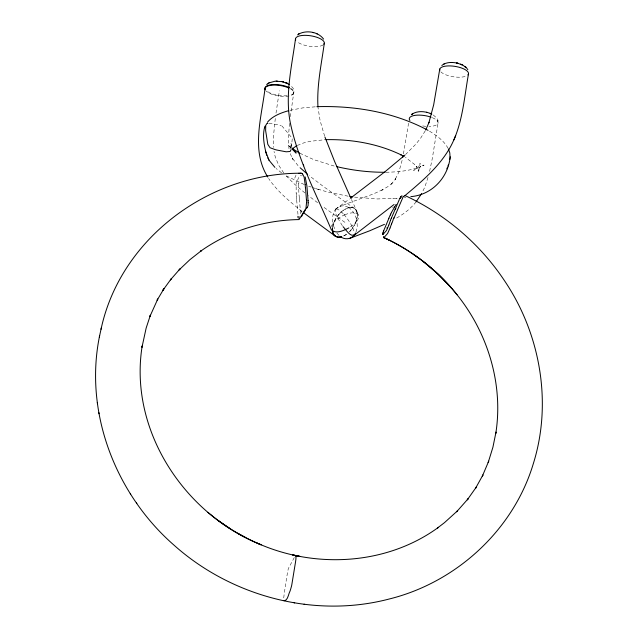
<?xml version="1.0" encoding="UTF-8"?>
<svg xmlns="http://www.w3.org/2000/svg" width="638" height="638" viewBox="0 0 638 638"><rect width="100%" height="100%" fill="white"/><g stroke="black" fill="none" stroke-linecap="round" stroke-linejoin="round"><path stroke-width="0.48" stroke-dasharray="3.19 2.39" d="M298.688 183.68L298.839 192.708A38.16 3.046 86.5 0 0 299.007 194.582L299.078 195.675M298.728 183.25L298.783 182.699M290.537 148.694L290.992 143.143L291.805 147.147M296.207 181.104L296.128 193.274M289.516 123.365L288.232 139.555L289.134 150.281M290.346 116.642L293.959 91.226L293.169 88.307L290.609 85.34M275.281 118.485L273.598 134.969L273.574 147.426M276.015 113.101L279.388 90.74M408.567 123.23L403.439 153.91M291.438 147.569L292.276 138.358L282.243 126.284A1.97 1.81 31.7 0 0 281.805 125.965L281.135 125.662M332.701 226.721C333.913 220.589 337.518 215.038 342.327 211.098A17.808 11.755 -55 0 1 343.579 210.173L347.415 208.155L350.406 207.502A12.935 8.541 -55 0 1 354.537 208.546L356.331 210.604L357.192 213.204A15.966 10.543 -55 0 1 356.754 219.4L354.401 225.238L349.823 231.419M429.605 171.351L432.269 158.671L438.139 122.472L437.014 118.253L432.66 114.481M402.115 160.369L398.806 172.22L394.635 180.506L395.791 178.736L391.198 184.199L392.896 182.691L388.47 186.264L381.707 190.252L383.765 189.199L373.653 193.824L339.783 206.393M428.018 177.436L424.964 186.687L422.444 192.07M331.21 226.586L332.813 223.603L335.125 230.302M356.004 232.041L357.264 226.793L356.985 221.043L354.098 224.153L350.214 227.088M400.353 198.402L401.174 196.504L399.978 198.49M399.747 198.585L400.233 197.597M400.002 198.035L399.819 198.418A27.139 2.002 -51.8 0 1 400.56 197.772M399.986 198.083L400.465 197.126M401.055 196.719L400.816 197.134L401.015 196.791M400.273 197.533L401.446 195.714L402.833 194.965M425.203 130.918L420.681 138.095L415.952 144.068L405.648 154.428M400.401 197.302L400.784 196.695M294.301 557.516L288.416 568.402A3.533 0.502 -78 0 0 288.113 569.582L287.475 572.852A50.091 7.066 -78 0 0 286.94 575.962L284.349 592.702A61.176 8.629 -78 0 0 284.181 593.938L283.711 598.237A7.56 1.069 -78 0 0 283.703 599.034L283.75 599.68M416.151 201.791C410.641 208.762 403.447 214.312 395.672 218.555M336.25 208.77L337.191 207.884M335.875 209.144L349.329 199.048M343.651 235.964L344.943 235.286A17.162 11.332 -55 0 0 346.219 234.473A17.832 11.771 -55 0 0 347.471 233.548L344.943 235.286A16.413 10.838 -55 0 1 343.651 235.964A15.703 10.367 -55 0 1 343.332 236.108M297.26 145.464L303.664 142.928L310.379 141.277L325.045 139.706M344.839 214.791L346.243 214.232A12.904 5.559 -24.5 0 1 356.259 213.164L357.009 213.499M336.066 209.057L336.513 208.985A12.904 3.405 53.1 0 1 343.037 213.547L344.01 214.615M290.011 110.318L302.827 107.886L316.879 106.682M349.249 207.653L351.993 207.565L354.537 208.554A12.935 8.541 -55 0 1 356.929 212.079M404.261 197.692L405.943 197.445M354.545 197.118L377.369 198.96L400.776 198.107M392.809 198.745L393.479 198.705M396.453 198.498L397.179 198.45M385.974 172.268C397.761 172.021 409.763 170.912 420.841 166.63L420.131 166.885L424.047 165.059L413.615 170.402L417.539 167.595L420.163 163.36L418.536 172.037L418.297 169.668L418.464 171.199L416.12 166.271L416.542 166.853L414.453 164.333L405.417 157.315M268.989 123.317L278.822 124.944A19.379 17.856 31.7 0 1 281.135 125.654M348.077 196.177L328.107 192.15L312.811 187.684M334.137 166.039L313.824 159.659L299.693 153.16M316.033 188.689L320.292 190.028M308.625 186.192L311.137 187.086M304.222 184.526L286.542 176.04M348.42 207.478L347.2 206.824A12.904 10.671 70.5 0 0 337.183 207.876M429.518 131.197C436.711 135.607 444.04 140.791 448.123 148.399M354.537 208.554L322.948 186.16L309.135 175.617M344.895 222.327L322.214 206.122M281.589 172.85L276.087 168.48M317.604 202.701L308.433 195.714M290.824 147.434L287.977 145.001L291.255 148.199M301.973 211.433C289.899 201.552 277.347 191.607 268.63 178.465M304.892 192.923L293.99 183.704L286.207 175.921M339.009 235.398L336.641 232.726M298.034 165.649L292.132 157.913L290.043 153.216M283.711 172.914L278.726 165.298L275.425 157.347A57.364 43.081 -55 0 1 274.053 151.413M342.327 225.692L337.016 216.808M292.132 157.913L292.978 159.452L291.63 156.988M352.774 227.838L354.353 232.152M351.482 199.527L358.381 214.719M324.654 136.213L320.116 120.678L318.059 107.806M356.929 212.071L357.344 215.11L356.77 219.4A17.896 11.819 -55 0 1 355.773 222.383A19.004 12.545 -55 0 1 354.401 225.238A19.164 12.656 -55 0 1 350.924 230.214M437.931 120.239L438.099 121.005M298.265 217.175L298.145 216.13M297.97 214.36L296.678 200.093M300.634 213.267L299.374 199.295M296.375 196.392L296.319 195.675M290.705 88.961A14.57 5.271 8.8 0 1 286.701 96.306A14.57 5.271 8.8 0 1 266.078 91.003M344.018 214.535A17.744 4.681 53.1 0 1 352.686 227.774M350.892 230.254A19.02 12.553 -55 0 1 349.257 231.977M332.773 226.354A17.162 11.332 -55 0 1 333.028 225.246A17.832 11.771 -55 0 1 334.025 222.263A19.02 12.553 -55 0 1 335.397 219.408A19.164 12.648 -55 0 1 338.874 214.44M337.103 216.864A17.744 4.681 53.1 0 1 335.939 208.881M338.906 214.392A19.004 12.545 -55 0 1 341.115 212.127A18.199 12.018 -55 0 1 342.327 211.098L343.579 210.173A15.966 10.543 -55 0 1 349.257 207.621M290.37 88.172A14.618 5.287 8.8 0 1 293.831 92.677M293.815 92.677A14.562 5.263 8.8 0 1 289.413 95.389M287.076 95.74A14.562 5.263 8.8 0 1 266.309 90.596M432.309 117.663A14.562 5.263 8.8 0 1 437.963 123.397A14.562 5.263 8.8 0 1 428.903 126.42M425.841 126.316A14.562 5.263 8.8 0 1 421.806 125.79M348.5 207.294A17.744 14.674 70.5 0 1 356.849 221.051A17.744 7.64 -24.5 0 0 357.192 213.387M336.106 208.61A17.744 14.674 70.5 0 0 332.94 223.587A17.744 7.64 -24.5 0 1 344.799 214.703M440.802 71.823A14.618 5.287 8.8 0 0 450.42 76.217A14.562 5.263 8.8 0 0 466.466 75.954M323.115 44.915A14.618 5.287 8.8 0 1 307.652 45.96A14.562 5.263 8.8 0 1 296.734 41.382M300.642 213.706A38.296 3.134 86.6 0 1 300.618 213.427M299.421 199.072A99.903 7.56 86.5 0 1 299.118 195.483M298.799 183.903A29.109 7.935 77.9 0 1 298.831 183.473M297.651 180.434A27.139 8.701 74.2 0 1 301.415 175.45M301.854 175.936A32.267 9.028 77.5 0 1 302.229 175.665M297.842 217.949A39.062 4.817 87.7 0 1 297.643 216.051M296.758 199.71A100.884 7.999 86.5 0 1 296.455 196.057M296.439 195.292A42.132 3.98 86.7 0 1 296.263 192.979M294.796 178.217A30.369 9.857 74 0 1 297.651 173.64M392.697 207.557A32.267 0.79 -54.6 0 1 392.426 207.948M399.029 200.117A15.615 0.566 -60.9 0 1 399.587 199.2"/><path stroke-width="0.96" d="M332.55 227.806A16.413 10.838 -55 0 0 332.51 228.165L332.446 229.536A15.073 9.953 -55 0 0 332.518 230.836A14.188 9.371 -55 0 0 332.717 232.025A13.613 8.988 -55 0 0 333.036 233.101C334.065 236.443 337.973 237.87 341.139 236.865A15.073 9.953 -55 0 0 341.753 236.698M410.856 196.624C431.336 194.997 447.326 178.536 449.997 158.439M450.077 157.626L449.79 152.857L448.442 148.989M449.91 159.293L450.157 156.773M295.506 38.782C291.797 66.32 284.939 94.456 290.202 122.273C298.034 160.082 316.488 194.622 331.417 229.927C336.314 234.361 343.874 230.398 348.858 227.918M265.073 87.988C261.755 116.977 250.742 150.177 267.793 177.045M324.303 43.209C321.432 64.35 316.687 85.588 317.979 107.032M468.515 73.769C464.041 98.595 462.598 125.048 450.069 147.537C438.848 167.292 421.072 182.093 403.91 196.496M439.718 69.351L433.673 104.815L428.872 122.839M99.616 335.763C83.769 412.387 115.685 494.243 173.975 545.123C231.275 596.418 314.231 618.629 389.036 599.05C456.082 582.566 513.359 530.202 533.288 463.778C552.588 402.355 540.131 333.195 504.203 280.273L503.853 279.739C479.417 243.325 444.75 213.977 404.994 195.531M354.545 234.409C350.756 238.094 345.676 229.201 343.061 226.689M402.682 157.602L403.064 155.752M101.035 329.256C120.303 238.596 208.969 172.922 300.442 173.241M99.337 337.095L101.322 327.908M382.473 234.098L383.063 232.376M264.65 127.241C262.33 135.647 264.1 144.651 266.046 152.96M290.976 149.739L290.354 151.15A2.01 1.85 31.7 0 1 289.931 151.509L286.159 151.796L277.044 150.082A80.404 74.104 31.7 0 1 275.265 149.635L270.01 147.737L267.816 144.34L265.631 130.599L265.735 125.415L266.875 123.525M388.877 224.895L390.496 220.293M388.805 225.126L386.5 230.509L383.215 234.194M391.493 224.082L390.089 227.862M390.009 228.109L387.593 233.5L384.315 237.161M383.621 236.666C383.534 237.017 383.462 237.105 383.478 237.408C411.901 250.184 438.154 270.943 457.015 294.716C438.17 271.078 413.855 251.898 386.588 238.875M264.475 127.712L265.081 126.117M446.871 168.879L447.477 167.308M447.964 166.032L448.57 164.444M429.127 122.185L425.682 130.056M383.645 230.86L388.901 218.268M392.912 220.644L392.075 222.686M386.963 228.125L387.226 227.479M391.325 218.276L399.26 199.654M393.79 218.515L403.399 196.241M391.907 223.093L391.525 224.002M455.676 135.607L453.905 139.889M301.439 216.761L303.17 213.435M299.35 219.097L305.961 208.315L306.551 202.334M390.328 215.022L390.743 214.081M391.525 212.358L396.166 204.335M355.541 233.045C353.069 239.027 344.911 240.63 340.174 236.363M395.217 209.591L395.839 208.466M421.622 193.553L416.151 201.791M303.377 213.092L303.943 212.191M304.063 212.007L304.43 211.441M307.213 207.502L308.082 205.619L308.154 202.844M304.629 211.162L305.754 209.543M307.117 207.645L306.599 208.355M295.378 556.049L295.936 555.562L300.123 556.472L292.531 554.877L296.056 555.602L295.896 559.279A50.067 7.058 -78 0 1 295.498 562.166L291.765 584.99A7.831 1.109 -78 0 1 291.359 586.681L290.649 589.193A16.612 2.345 -78 0 1 290.067 591.027C288.392 593.906 287.985 600.573 284.117 600.765A16.644 2.345 -78 0 1 284.022 600.621M267.362 122.297C272.649 115.957 280.76 112.934 288.464 110.725M266.7 84.583L267.155 84.12M404.963 155.066L385.216 171.542L350.908 197.86M291.973 149.093L296.423 145.855M297.587 34.915L298.927 33.934L298.329 34.308M441.799 65.483C445.954 62.03 451.895 62.045 456.936 63.042M411.366 114.688L412.706 113.708L412.116 114.082M267.378 83.937L269.388 82.637M394.069 204.487L353.915 235.502M298.568 34.157C306.439 29.803 318.234 31.701 323.602 39.101M412.347 113.931C418.217 110.39 425.849 111.355 431.846 114.058M443.378 64.342L444.279 63.872M268.734 82.972L275.273 81.154L282.291 81.68M384.475 224.329L369.745 230.773L350.015 238.261M267.33 123.421L267.832 123.357M316.879 106.682C354.983 105.509 394.236 112.216 428.058 130.351M298.975 219.576C264.004 220.102 229.082 230.908 200.539 251.26L201.624 250.479L189.829 259.738L179.055 269.954L180.02 268.901L170.362 279.915L171.12 278.942L162.778 290.45L163.982 288.655L157.115 300.203L157.817 298.935L149.866 316.552L150.377 315.22L146.158 328.044L141.979 347.255L142.194 345.932C128.629 429.741 183.975 514.084 261.229 544.844C243.349 537.395 226.53 527.419 211.449 515.257M326.018 139.658C351.69 139.156 377.863 143.654 401.087 154.867L400.512 154.571L404.085 156.517M450.843 62.476L451.991 62.468M276.198 81.114L277.347 81.106M385.089 172.268C368.868 172.348 352.654 170.394 336.88 166.67M294.078 602.79L294.66 602.87M304.031 604.25L304.669 604.33M349.919 196.464L352.694 196.895M457.773 63.242L463.092 65.275L466.968 68.394M313.665 32.697L312.724 32.474M427.444 112.463L426.503 112.248M283.128 81.879L289.213 84.36M317.261 33.918L316.4 33.559M461.434 64.47L462.303 64.869L460.556 64.111M431.001 113.676L430.179 113.333M257.178 543.105C314.973 569.048 386.732 565.164 438.497 527.299L437.405 528.081L444.487 522.65L457.582 510.759L456.617 511.796L468.14 498.741L467.263 499.881L476.291 487.105L475.525 488.333L482.942 474.951L482.312 476.251L488.708 461.178L488.198 462.51L492.911 447.246L496.013 432.046L495.798 433.361C503.518 384.339 487.895 333.14 457.015 294.716M383.613 237.519L390.073 240.542M245.439 537.491L237.647 533.224M299.693 153.16L292.834 148.917M229.959 528.567L218.762 520.903M413.344 254.275L419.772 258.845M335.261 236.1L303.513 212.669M422.898 261.165L438.115 274.196L451.887 288.543M207.892 512.322L211.521 515.313M307.675 174.397L300.123 167.746M302.579 174.007L304.087 176.949L305.211 184.693M274.914 167.379L269.069 160.282L265.56 151.286M292.387 149.332L296.144 153.08L292.092 147.96M130.28 493.66L130.654 494.219M136.476 502.991L136.819 503.494M305.187 176.933L306.854 185.626A104.839 37.674 -87.6 0 1 307.053 187.755L308.066 200.627M467.447 69.048L467.814 69.67M267.793 157.889L268.175 158.615M268.686 159.564L269.069 160.282M351.083 198.633L334.631 161.51L324.957 137.082M303.313 164.676L303.744 165.808M266.253 153.662L266.732 155.321M97.311 402.522L97.494 403.671M98.866 412.642L99.042 413.743M305.506 187.564L306.447 199.997M265.256 89.902A14.57 5.271 8.8 0 1 272.107 85.165A14.57 5.271 8.8 0 1 288.831 87.98M341.139 236.865A13.956 9.211 -55 0 1 338.834 237.161A13.246 8.741 -55 0 1 336.856 236.873A12.585 8.31 -55 0 1 334.001 234.872A13.246 8.741 -55 0 1 333.036 233.101L332.446 229.536A15.703 10.367 -55 0 1 332.51 228.165M289.437 87.685A14.618 5.287 8.8 0 0 283.168 85.54A14.562 5.263 8.8 0 0 265.233 89.089M409.907 120.486A14.562 5.263 8.8 0 1 409.963 117.296A14.618 5.287 8.8 0 1 425.937 115.805A14.562 5.263 8.8 0 1 431.113 117.201M439.773 69.087A14.562 5.263 8.8 0 1 456.896 66.719A14.562 5.263 8.8 0 1 467.941 74.909M439.853 70.451A14.618 5.287 8.8 0 1 439.757 69.087M295.713 40.019A14.562 5.263 8.8 0 1 310.523 35.768A14.562 5.263 8.8 0 1 323.833 44.229M301.614 211.098A11.125 0.686 -80.7 0 1 301.439 211.999M308.098 200.611A41.933 14.897 -87.6 0 1 308.194 202.82M299.047 216.577A13.685 1.547 88.9 0 1 298.775 218.292M298.696 173.289A30.369 9.857 74 0 1 299.15 173.249M299.557 173.56A35.776 9.937 77.6 0 1 301.391 173.073M301.726 173.384A19.004 5.766 88 0 1 302.587 173.823M305.124 184.789A105.677 37.435 -87.7 0 1 305.419 187.652M306.583 199.901A44.277 15.025 -87.9 0 1 306.687 202.262M383.087 234.617A11.125 2.44 -75.3 0 1 382.72 233.795M383.119 232.32A38.296 7.273 -62.4 0 1 383.701 230.812M388.805 218.332A99.903 19.539 -62.2 0 1 390.233 215.078M390.719 214.097A38.16 7.313 -62.3 0 1 391.501 212.366M394.236 206.911A29.109 0.478 -54.9 0 1 393.997 207.254M401.19 197.246A27.139 2.002 -51.8 0 1 401.9 196.775M390.504 220.182A41.821 3.509 -69 0 1 391.341 218.148M383.988 237.854A13.685 2.217 -64.9 0 1 383.693 237.129M392.984 220.07A44.142 2.959 -68.7 0 1 393.909 217.837M457.877 63.258L456.808 63.018L457.877 63.258M283.232 81.895L282.163 81.656L283.232 81.895M286.829 83.123L285.912 82.749L287.658 83.506L286.829 83.123M465.868 67.237L465.269 66.735L465.868 67.237"/></g></svg>
